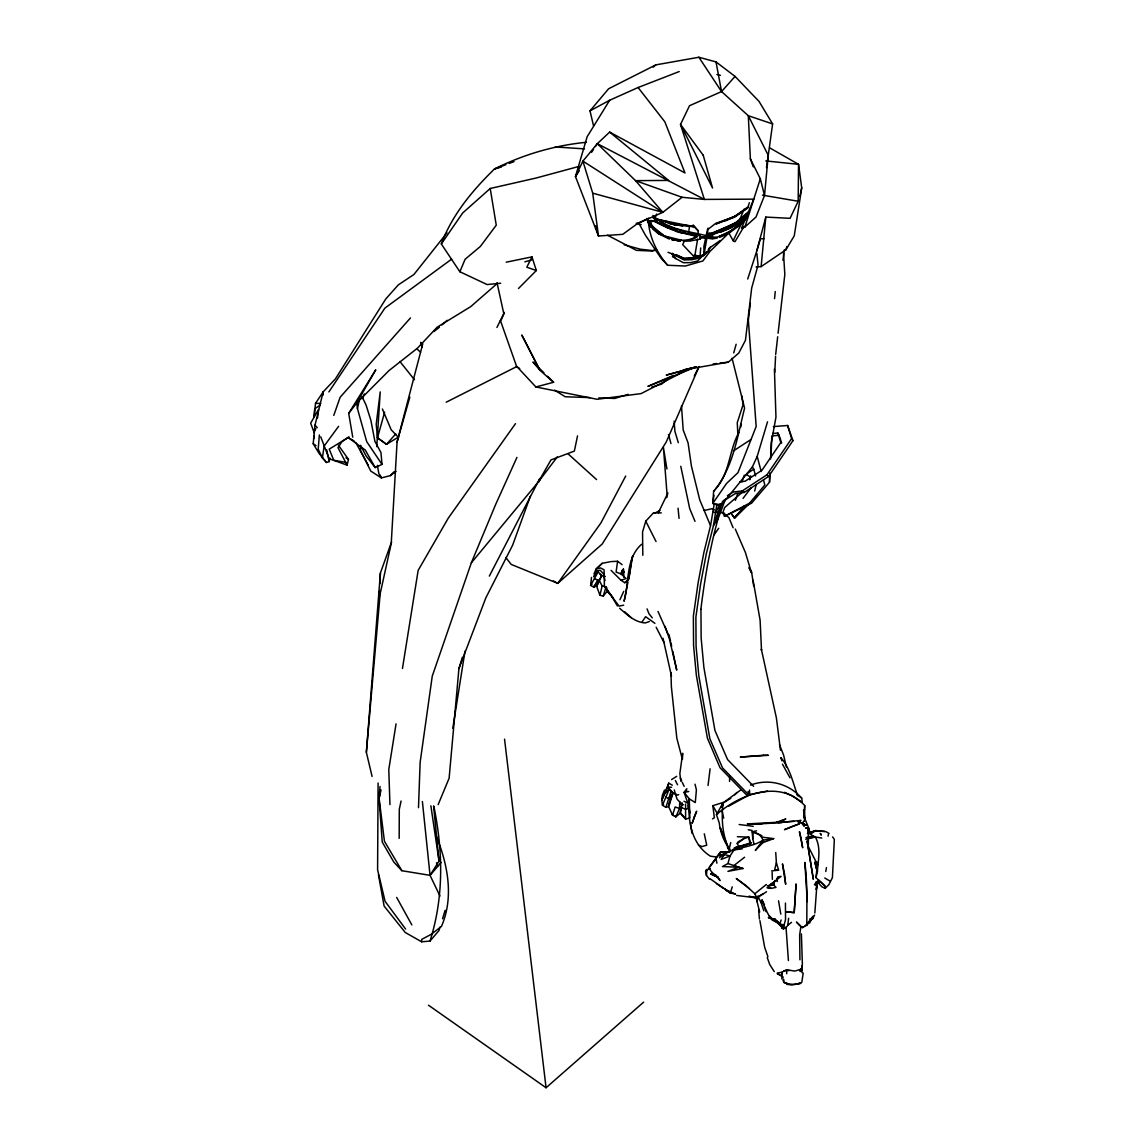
<?xml version="1.0" encoding="UTF-8"?>
<svg xmlns="http://www.w3.org/2000/svg" width="1145" height="1145" viewBox="0 0 1145 1145"><rect width="100%" height="100%" fill="white"/><g stroke="black" fill="none" stroke-linecap="round" stroke-linejoin="round"><path stroke-width="1.5" d="M814.839 912.98L816.957 884.054L815.77 885.428L816.957 884.054L816.256 889.565L817.587 881.464M399.176 838.34L399.29 809.343L401.065 800.999M378.093 783.008L377.592 869.785L385.106 901.358L405.602 929.053M781.949 979.118L781.863 975.941M808.499 835.048L807.797 828.536M747.714 279.022L756.788 250.955L765.805 217.092L790.079 218.323L798.165 201.248L798.537 164.336L769.755 147.905M715.51 856.861L710.401 856.174C690.936 843.865 687.615 820.006 689.29 798.852L684.08 792.34L686.843 788.69M689.576 818.045L685.597 819.09L680.402 813.351L682.077 802.817L680.001 813.365L675.865 816.872L672.559 815.168L668.723 806.781L673.002 793.099L667.807 786.887L668.752 783.137L672.33 785.212M729.537 781.477L729.651 776.196M446.965 232.836L413.903 274.514L398.36 284.847L385.822 298.888L335.37 378.952L323.176 391.833L315.519 403.369L314.059 417.424L314.689 408.822L319.913 405.258M679.729 801.6L679.543 808.456L675.865 816.872L675.507 815.641M804.62 820.765L804.706 805.536C780.131 778.729 739.827 794.158 716.441 814.61L719.275 822.969C720.162 831.47 723.354 839.757 727.977 846.928M742.905 491.663L724.67 507.521L722.796 512.803L724.484 516.295L751.578 503.185L769.512 482.217L769.812 473.443M418.497 807.669L420.129 762.398L432.252 676.165L471.339 562.81L495.785 504.172L516.939 457.399M378.437 874.737L384.119 906.067L405.258 932.488L421.618 941.791L429.99 941.075C444.002 897.107 443.043 851.036 433.826 806.166M777.34 878.358L777.226 881.535L777.04 878.143M753.968 843.922L752.752 838.684L753.009 831.685L756.544 830.826M421.618 941.791L421.718 939.372L431.393 934.248L441.469 926.391C454.293 896.707 447.595 863.774 435.816 834.934M770.986 457.241L771.844 436.059M379.195 599.665L379.596 590.763M379.925 583.649L380.412 572.972L391.275 542.744L397.086 441.97L422.777 343.743M769.512 482.217L769.912 473.286M770.556 458.988L771.272 442.915L775.952 417.195L774.421 369.062M800.512 971.447L801.901 970.473L802.101 966.094M774.779 372.268L775.58 356.281M322.99 395.154L323.176 391.833L315.018 425.11L313.2 443.716L318.911 453.148L326.511 462.465L329.188 461.621L329.889 458.229M767.536 421.789L757.188 456.426L752.379 466.96L721.407 504.945L718.473 505.632L712.82 503.371L713.621 491.348C733.201 467.89 737.251 436.932 744.593 408.207L732.056 358.242M801.572 970.917L801.901 966.28M764.76 906.869C765.39 908.787 773.261 926.219 774.65 918.791L780.403 924.044L784.053 925.06L785.527 919.621L785.441 903.076M700.697 247.95L700.067 256.294L693.197 255.779L682.635 244.586L684.195 241.609M756.058 266.971L761.124 266.613L765.805 217.092M757.46 897.007L757.103 901.759L759.679 911.993M804.32 810.445L804.706 805.536M372.096 776.482L366.357 752.308L380.412 572.972M319.355 434.957L318.195 449.169L322.403 457.986L326.511 462.465M439.995 896.063L430.048 875.338L401.881 870.715L393.866 862.171L382.244 842.09L379.052 798.409L380.04 786.486M697.62 239.133L694.943 255.192L693.197 255.779M698.035 234.21L698.293 230.918L693.126 224.95M376.762 446.636L380.226 391.919L376.218 424.208L377.506 437.819L386.48 444.332L398.317 437.161M665.918 807.368L668.322 806.61L670.383 799.282L671.084 791.081L665.918 807.368L662.454 805.25L661.796 800.212L662.254 795.632L664.472 790.093M366.357 752.308L380.14 593.883L391.561 542.072M462.365 657.287L458.916 668.637L449.126 778.185L438.149 804.634M698.865 57.25L721.55 91.586L748.315 115.731L750.376 158.854L760.323 178.792L753.782 199.144L741.502 228.227L744.923 226.968L756.001 217.035L764.516 195.48L768.252 155.348L772.617 123.918L759.006 101.375L735.047 76.4L716.026 61.916L698.865 57.25L655.827 64.879L608.61 88.766L590.004 110.865L593.554 125.864M774.535 298.645L775.251 291.56M317.537 418.039L318.467 409.567L310.653 423.149L314.331 433.096M622.823 574.733L623.438 569.137L621.978 570.596L621.406 574.432M667.979 252.301L684.123 258.255L694.185 257.611L703.388 255.907L708.397 251.184L708.354 249.41M815.956 877.643L816.829 869.971L814.939 862.214L817.387 871.603L815.956 877.643L824.872 885.958L825.144 888.391L821.766 886.688L818.704 883.196L819.262 882.337M775.666 354.492L777.684 336.773M778.085 333.238L784.826 274.456L783.495 253.174M807.311 901.645L804.821 862.4C807.583 883.368 806.738 904.235 806.839 925.232L802.373 927.622L796.462 922.04L800.87 926.706L799.654 934.864L799.926 959.811M611.058 561.594L617.57 561.265L616.11 572.085L621.062 573.974L626.129 578.568L620.962 580.229L611.058 570.353M688.947 230.488L689.476 225.937M750.347 303.296L748.358 320.228L756.172 426.498L737.967 472.656L726.56 483.448L712.82 503.371L721.407 504.945L723.826 500.25M707.338 234.625L708.097 228.156M716.512 516.667L715.883 521.862L722.567 501.782M706.894 238.146L704.046 254.462L698.965 256.881M708.039 785.499L710.1 768.782M722.567 806.023L722.996 802.502L712.863 805.694L714.323 817.73L712.505 818.933M648.986 221.071L648.857 222.645M781.591 928.08L783.423 928.867L786.057 927.679L787.76 925.289L788.633 918.247M749.746 479.798L750.175 476.449M740.786 427.056L741.159 424.251M782.937 260.359L784.397 249.853M729.866 850.549C722.223 836.136 721.25 818.947 723.067 802.931L741.144 789.706M712.82 503.371L713.979 495.284M766.477 167.599L768.252 155.348L748.315 115.731L772.617 123.918M322.403 457.986L324.278 445.104M719.389 857.791C731.641 846.584 749.574 848.874 763.143 840.129L755.314 850.434L762.756 842.72L763.143 840.129L773.691 838.627L761.511 837.052L758.491 834.032L753.009 831.685M765.819 160.93L798.537 164.336L801.715 187.866L794.272 235.77L785.885 249.839L761.124 266.613M396.055 723.869L388.785 769.569L389.944 804.591M452.805 728.263L464.984 651.19M402.467 668.451L418.154 570.382L448.296 518.098L515.508 423.636M828.093 836.179L828.436 834.061M716.784 505.088L713.478 525.483L706.35 553.679L700.625 583.85L695.888 617.083L696.074 646.41L698.836 675.908L709.857 738.725L722.552 767.923L748.472 794.544L746.783 795.202L719.99 767.68L707.395 738.124L696.332 675.092L693.569 645.508L693.369 616.082L698.121 582.748L703.874 552.462L710.616 525.297L714.251 503.829M401.866 870.687L384.434 841.274L379.095 798.409L380.226 791.553M825.774 871.531L826.461 867.581M781.119 919.993L779.53 924.802L783.423 928.867M717.829 511.457L715.883 521.862L720.506 503.914M627.961 582.075L624.068 601.254C629.449 582.347 625.37 558.545 641.601 544.29M757.704 898.753L757.103 901.759L756.029 897.236M699.838 238.06L700.654 237.545L700.139 238.289M577.538 435.873L574.361 451.087L550.96 459.932L538.622 481.587L471.339 562.81M777.727 921.754L778.743 923.056L776.754 921.253L776.539 922.255L780.088 924.96L778.514 922.813M360.761 445.806L366.157 456.068L375.216 467.575L382.015 464.383L366.701 441.641L357.455 408.636L359.63 398.646M666.748 497.717L667.821 492.865M799.811 196.439L801.715 187.866M313.615 438.85L314.317 435.73M591.493 577.423L590.62 585.396L593.711 587.142L596.273 586.14L598.434 582.948M379.095 798.409L381.056 789.893M754.669 491.09L756.215 484.407M606.836 589.804L607.093 591.493L603.215 596.001L599.908 595.285L602.155 585.954L599.393 580.658L601.697 575.606L599.923 573.76M776.382 862.715L774.707 869.613L778.6 870.2L776.382 862.715L775.737 852.524M730.725 842.577L729.437 847.901L730.295 851.708M320.714 436.789L329.145 458.744L347.064 465.099L348.481 459.431L338.433 445.205M669.424 802.702L669.224 805.178M727.962 863.53L738.597 867.237L727.919 871.374L743.048 868.511L738.597 867.237L722.466 866.55L727.962 863.53L730.023 855.988L734.16 849.833L742.103 848.917M749.889 479.14L750.748 475.991M384.62 412.214L377.478 437.819L386.509 444.332L395.755 433.855M733.702 352.918L736.149 344.244M397.086 441.97L409.824 397.158M686.456 790.751L686.685 789.935M785.885 249.839L786.844 246.561M489.33 576.107L539.724 478.596M661.295 512.903L653.566 512.774L645.766 521.175L642.545 531.981L642.817 555.311M756.788 250.955L760.423 238.833L764.173 238.661M744.093 209.163L739.541 220.241M439.952 927.235L438.921 930.613L429.99 941.075M442.542 918.762L445.133 910.304M706.465 875.453L706.88 869.341L705.606 871.646L706.465 875.453L709.485 879.174M732.242 886.845L730.338 893L735.519 894.145L731.641 892.327M629.006 575.692L627.403 580.816L624.741 582.719L620.962 580.229M603.215 596.001L606.106 586.827M744.923 226.968L753.782 199.144L704.375 199.416L682.077 197.284L635.547 180.652L597.318 143.683L609.655 132.09L684.982 172.952L664.83 121.799L638.08 87.521L609.67 100.245L590.004 110.865M749.374 202.737L748.014 206.887L734.188 216.734L715.553 223.475L707.41 229.801L703.874 246.518L704.046 254.462M721.436 807.153L722.996 802.502M696.732 236.614C681.933 245.316 657.931 237.602 650.174 222.216C656.428 218.008 666.533 229.129 673.961 230.202C678.885 234.424 695.358 232.077 696.031 237.602L690.965 239.419M333.782 415.392L340.137 397.258L410.483 317.924M735.333 500.336L737.724 493.624M741.917 481.859L744.307 475.146M530.264 496.443L512.674 545.092L485.881 597.762L458.916 668.637M725.501 499.005L718.301 518.227L713.478 525.483M690.778 240.851L700.196 239.119L700.869 237.473M671.585 787.331L667.807 786.887L661.796 800.212L668.752 783.137M675.536 794.043L673.002 793.099L669.224 789.134L662.454 805.25L663.642 804.563M500.694 283.244L487.069 284.547L459.875 271.751L465.128 259.242L480.385 246.433L496.257 225.193L490.217 188.496L536.189 178.005L579.098 166.383M670.383 799.282L673.002 793.099M593.997 573.86L596.073 569.122L602.241 563.297L610.128 561.766M699.094 366.6L666.233 442.042L602.227 543.989L557.744 583.363L511.214 564.428L505.847 557.529M739.326 847.715L737.223 843.564L737.881 842.076L743.964 838.569L748.816 837.124L750.819 843.979M700.196 239.119L699.81 238.246M501.195 319.927L503.857 313.93L497.002 282.629M591.965 584.351L590.62 585.396L598.105 571.885L596.316 571.069L593.597 576.779L598.105 571.885L601.697 575.606L605.319 576.479M656.743 214.043L654.825 218.28L674.119 224.076L693.727 226.137L698.293 230.918M658.26 512.845L667.077 494.669L663.399 447.251L666.92 468.963M459.875 271.751L441.312 243.957C452.132 214.816 472.441 190.471 494.454 168.988C523.236 154.575 554.409 145.401 586.469 142.281M538.737 482.002L540.211 478.782M362.235 398.589L364.382 393.952M619.903 599.737L623.739 591.421M540.096 478.395L538.622 481.587L557.372 456.798M744.15 226.324L734.99 241.695L733.172 240.751L741.459 223.518M594.541 585.438L593.711 587.142L597.733 580.028L599.093 580.458L601.697 575.606M599.908 595.285L596.659 586.269L599.393 580.658M496.93 327.456L504.372 312.428M708.397 251.184L710.587 246.762M596.273 586.14L599.093 580.458M506.204 262.191L531.967 256.881L526.8 267.2L536.332 270.535L518.499 288.483M694.285 376.047L699.022 366.543M814.582 915.084L812.835 918.505L807.611 923.156L812.993 916.272L809.744 922.813L805.15 925.489M720.148 503.786L715.539 512.817L712.991 511.629M716.87 863.201L715.897 857.934L720.191 852.338L729.25 851.823L720.949 851.723L710.014 866.679M625.685 476.062L600.925 522.922L557.744 583.363L553.336 580.916M716.441 814.61L723.067 802.931L730.782 798.351M314.145 431.679L315.834 428.616M596.659 586.269L597.103 584.594M738.826 432.538C728.979 450.414 729.866 473.214 715.654 488.972M716.355 857.705L708.827 867.824L712.176 872.719M609.67 100.245L587.127 136.77L575.463 176.559L598.491 236.013L622.765 234.324L637.708 223.418L648.829 218.151M348.695 413.359L375.76 369.821L356.682 403.011L348.695 413.359L352.746 437.175M809.816 918.948L811.819 918.848L813.308 916.458M620.762 573.416L623.438 569.137L623.953 577.366M422.39 801.514L430.048 875.338L439.022 861.083L433.597 806.209M328.887 391.919L384.892 308.119L451.645 259.142M724.356 854.542L721.121 859.451L730.023 855.988L724.356 854.542L719.289 855.687L727.948 852.009M814.381 884.87L816.27 882.008L819.233 880.319L818.747 882.766L816.27 882.008L816.8 882.609M579.255 170.834L575.463 176.559L582.905 161.116L597.318 143.683L704.375 199.416L680.516 124.433L689.519 105.712L721.55 91.586L735.047 76.4M591.607 152.256L593.511 149.408M595.414 146.546L597.318 143.683M622.365 574.404L624.297 571.541L622.136 573.96M642.259 621.649L645.623 616.683L654.911 623.338M727.39 495.67L733.244 492.049L742.246 490.933L766.964 474.803L791.61 438.578L787.631 425.482L773.433 426.598M722.538 501.524L735.476 493.495L744.207 492.422L768.567 476.506L792.941 440.682L787.631 425.482M441.312 243.957L462.68 212.984L490.217 188.496M802.373 927.622L803.031 926.677M713.95 535.001L718.702 528.289M323.906 446.378L338.605 426.312M806.839 925.232L806.695 923.571M743.048 498.404L751.149 487.641M746.569 216.491L745.724 217.607L746.239 217.006M706.608 251.7L697.634 260.974L690.621 262.62L683.436 262.706L675.707 258.584L671.657 253.832M664.458 225.994L659.635 223.676M744.565 505.632L734.718 518.027L732.084 514.949M742.833 220.942L744.407 218.981L742.003 221.643M776.396 822.296L785.813 818.99L778.228 822.697L800.97 820.378L797.908 821.58L802.359 823.069L804.72 820.206M746.44 218.18L740.801 224.434L728.621 233.48M708.025 236.099L707.252 236.872L708.397 238.332L709.227 237.344M430.062 875.31L441.183 862.385M741.688 219.482L746.454 214.043M744.593 219.668L746.354 217.707M748.587 212.068C737.766 225.064 720.835 228.914 706.136 235.598C687.859 231.018 666.834 229.487 652.865 215.417M782.393 926.835L784.053 925.06L780.904 926.319L786.057 927.679L788.418 960.569M729.666 232.22L710.029 251.356L702.901 260.945L685.368 266.041L667.649 265.254L661.195 258.412L645.394 235.183L638.681 222.96M734.775 794.802L737.022 792.426M747.628 212.483L735.691 222.76L711.374 233.666M360.46 445.319L360.618 450.6L370.737 471.053L381.371 477.909L390.302 475.633L393.937 471.84M745.366 215.875L748.601 212.612M664.172 794.215L669.224 789.134M825.144 888.391L828.88 884.641L832.401 877.657L834.347 839.385L832.587 836.909M749.574 503.385L734.718 518.027L731.283 513.418M754.512 498.504L756.988 496.057M733.916 517.769L741.402 510.67M740.815 222.946L728.492 232.564L717.285 237.087L712.39 237.215L712.376 235.14L711.947 236.858L712.991 237.33M747.27 215.374L742.447 219.94L744.093 218.409M602.241 563.297L596.073 569.122L600.495 567.92L604.088 569.824L604.417 586.569L619.059 606.091L623.681 605.19M701.67 255.822L699.266 258.083L691.823 259.715L684.08 259.929L676.151 255.865M705.606 871.646L706.393 870.93M439.437 327.241L433.984 331.549M441.999 324.922L447.122 320.285M777.641 876.927L781.105 876.369L768.338 886.115L773.505 884.827L774.822 880.605L773.505 884.827L776.038 887.404L771.258 888.363L767.007 887.676M653.194 67.183L655.827 64.879M428.488 1005.224L546.065 1087.75L643.619 1002.133M497.116 283.588L470.652 306.688L437.147 327.198L417.524 348.123L389.071 370.508L356.682 403.011L357.455 408.636M743.449 219.511L746.654 216.706M742.561 220.727L746.511 217.335M734.618 228.256L737.094 226.123M713.621 491.348L714.666 490.446M696.489 366.844L683.193 369.992L728.363 362.163L738.783 353.046L745.438 340.351L751.678 288.068L758.047 265.082L756.874 253.46M766.506 891.74L756.945 897.938L754.827 893.773L766.349 884.441M801.901 970.473L801.071 969.328L794.759 971.06L786.443 969.743L782.049 972.205L781.82 974.91L782.049 972.205L777.426 972.964M624.741 582.719L628.133 580.057M667.091 379.811L661.624 384.09L651.577 387.167M637.708 223.418L662.855 212.34L682.077 197.284M787.76 925.289L791.51 922.355M744.579 857.247L733.859 865.606L743.048 868.511M739.398 220.727L741.946 218.824M737.824 223.404L740.142 221.672M701.556 237.888L705.635 238.031L710.63 236.342L708.025 237.902L708.927 237.702M709.571 237.13L710.63 236.342M737.223 843.564L743.964 838.569M390.302 475.633L396.027 471.397M736.421 227.426L739.498 225.179M736.679 224.277L732.428 226.753L740.629 221.529M747.155 208.304L734.704 217.178L716.069 223.919L735.391 216.047L748.544 207.331M741.946 220.098L735.233 224.406M348.924 436.86L341.997 441.626L337.975 447.581L347.064 465.099M708.912 248.336L720.262 240.522M712.104 234.339L725.128 229.787M746.597 473.887L753.753 469.178L752.379 466.96M733.358 450.987L750.862 439.551M732.6 229.887L719.461 236.5M735.534 224.792L739.412 222.302M671.6 779.573L676.695 776.324M710.873 234.41L715.568 231.92M354.077 440.954L348.152 437.547L329.23 449.141L333.767 460.247L346.176 462.437M728.707 806.109L749.803 794.601L767.594 791.095M732.213 850.062L736.636 847.414L749.989 843.808L734.446 847.901L751.435 842.648M678.684 794.573L677.711 795.145L675.335 793.871L674.276 789.95M799.482 969.858L801.371 968.756L801.657 969.557L802.373 964.061L801.4 933.891M749.045 896.134L755.872 897.809L762.971 893.901M713.106 234.696L713.993 234.224M800.756 983.426L791.796 984.986L786.873 984.342M730.868 225.951L733.473 224.592M724.484 516.295L749.56 503.156L764.831 485.008L763.472 479.955M654.439 513.318L659.921 510.47M691.236 367.817L641.057 393.622L597.075 399.276L535.903 386.967L516.438 366.085M446.192 402.21L516.681 366.615L519.716 368.504M704.619 254.018L700.067 256.294L694.943 255.192M731.211 227.34L715.239 233.68M799.782 971.103L801.572 970.244L801.071 969.328M725.572 220.756L736.822 215.303M732.313 227.268L720.706 232.149M729.938 228.012L720.205 231.905M726.359 234.596L719.504 237.373M673.575 375.317L647.927 386.38L696.36 366.815L666.204 375.116L696.418 367.101M678.384 373.241L681.59 371.853M651.677 220.785L650.346 221.343L650.603 223.847M809.286 833.174L815.569 830.554L826.046 831.699L829.052 833.431M724.613 228.642L729.565 226.638M809.171 833.259L814.968 830.969L824.701 831.37M638.08 87.521L679.228 71.548M505.89 164.68L494.454 168.988L501.238 167.055M509.153 163.449L514.048 161.617M706.107 870.1L710.344 868.511M699.094 235.77L702.386 237.33L709.757 236.213M762.756 842.72L773.691 838.627M655.885 249.481L652.736 250.598L640.284 249.195L624.225 244.801M547.539 376.319L553.607 382.273L535.903 386.967M807.425 833.288L815.569 830.554L810.402 834.304L815.383 837.038L821.781 838.011M750.476 785.098C768.696 778.228 788.891 783.566 801.686 798.108L802.216 802.001M811.819 918.848L812.835 918.505L811.433 918.963M649.301 621.592L645.222 622.937C634.96 622.322 627.016 614.679 619.631 608.267M681.647 807.797L679.543 808.456L675.135 806.982L672.559 815.168L672.33 813.737M628.147 394.338L614.765 398.446L598.849 397.902M708.125 237.43L708.855 237.23M524.825 261.833L531.652 259.944M717.3 238.031L712.605 238.876M704.232 510.455L711.575 508.809L714.537 509.954M734.446 847.901L736.636 847.414M805.694 839.213L815.383 837.038C821.294 848.073 818.145 859.967 817.387 871.603L814.939 862.214M699.795 257.496L684.61 259.357L676.366 255.364M596.316 571.069L600.223 570.253L603.458 573.831L605.018 580.572M806.023 837.539L812.821 836.165M656.686 250.025L651.734 251.027L636.434 250.354L607.594 235.24M688.789 791.524L684.08 792.34L689.161 806.982M783.881 970.731L789.392 970.516M798.437 983.555L799.625 983.355M767.279 885.872L773.505 884.827L771.272 883.453M708.011 236.872L709.843 236.614M739.856 481.859L745.166 481.201L762.026 470.194L780.79 442.614L777.884 433.053L772.66 433.468M713.22 363.91L716.584 363.523M719.947 363.122L728.363 362.163M761.883 823.956L747.299 823.899L793.929 821.394M771.615 870.901L778.6 870.2M807.411 837.782L815.383 837.038M774.321 921.31L775.924 921.167L771.043 917.947M755.328 824.128L781.978 822.611M649.816 220.67L651.82 220.513M772.517 435.844L779.273 435.315L777.884 433.053M690.12 241.008L683.264 241.251M752.752 838.684L752.15 831.842L754.083 831.728M720.191 852.338L729.25 851.823M709.528 237.716L710.344 237.688M704.561 237.816L706.708 237.759M691.823 258.527L684.309 258.655L676.351 254.677M711.889 238.847L708.397 238.332M788.49 984.199L784.84 982.739M315.519 403.369L320.772 403.441M590.004 397.601L565.229 396.757L554.609 390.159M737.337 836.694L748.816 837.124L749.846 843.021M699.667 238.589L700.425 238.618M555.253 146.946L584.48 148.879M671.972 239.749L680.33 241.094M677.64 240.851L680.488 241.137M755.872 897.809L756.945 897.938L753.639 897.15M736.693 895.447L756.945 897.938M739.155 824.514L753.224 826.304M781.62 927.035L786.057 927.679M681.175 240.135L665.474 236.242M694.657 233.938L695.845 234.124M702.787 236.886L704.662 237.201M762.427 195.151L798.165 201.248M768.095 887.819L771.258 888.363M682.692 225.994L669.038 223.59L666.762 221.286M673.317 224.377L677.869 225.179M686.742 233.795L689.147 234.267M694.471 235.226L678.956 231.805L666.805 227.111M748.243 829.767L752.179 830.497M689.047 232.449L691.866 233.007M687.601 233.337L700.239 235.469M672.144 239.792L674.777 240.364M716.942 74.554L720.42 75.327M602.155 585.954L604.789 586.541M695.001 233.609L697.047 234.267M710.959 237.945L712.448 238.303M679.615 232.249L697.534 236.7M662.855 212.34L582.905 161.116L592.724 193.176L662.855 212.34L635.547 180.652L668.58 180.409L609.655 132.09M636.191 223.189L641.2 224.577M774.034 919.192L768.309 917.574L773.09 919.292M802.359 823.069L806.624 825.373L802.43 824.142L804.205 826.49M676.337 229.043L684.81 231.591M722.796 512.803L724.67 513.375M680.416 803.847L683.551 804.806M672.444 256.823L675.393 257.74M676.91 229.93L668.752 227.039M676.595 230.374L662.511 224.678M779.845 974.61L777.183 973.622L783.352 977.229M617.57 561.265L622.078 564.642M681.948 807.812L685.984 809.358L689.09 808.184L690.006 812.95M718.988 511.672L723.44 513.389L728.878 517.554L733.129 527.745M669.381 239.09L658.461 233.737L652.664 228.986M752.15 831.842L761.897 835.664M653.609 221.128L657.344 222.602M594.956 578.912L597.733 580.028M698.407 845.11L701.957 846.584L706.737 845.225L704.275 833.789M667.478 225.465L674.634 228.542M797.908 821.58L806.624 825.373M784.454 792.311L792.097 795.746L800.885 801.7M730.31 891.712L724.985 889.279L730.338 893L710.129 878.759M667.506 227.841L657.101 222.846M660.307 222.044L666.032 224.792M647.97 219.282L646.725 218.466M683.98 801.257L686.885 802.688M783.824 982.095C789.191 984.9 796.419 985.101 801.786 982.353L803.203 973.064M711.346 233.465L709.227 232.864L709.428 235.927M657.488 232.936L660.493 234.61M824.758 878.015L829.653 880.863M665.732 796.992L668.794 798.781M774.492 921.038L776.539 922.255L774.65 918.791M746.411 474.531L750.648 477.179M663.227 235.011L652.464 226.438M345.947 457.771L348.481 459.431M716.441 883.625L723.554 888.348M711.99 872.375L717.987 877.27L720.033 880.577L715.324 874.623M313.2 443.716L316.034 445.648M348.152 437.547L365.327 450.114L375.216 467.575M796.605 794.329L801.686 798.108M742.246 490.933L744.207 492.422M655.183 220.327L656.328 221.2M749.317 888.634L736.292 878.53L745.767 885.386L754.827 893.773M657.044 221.271L652.979 217.736M824.872 885.958L820.178 881.306M553.607 382.273L539.968 370.307L532.969 362.049L543.889 372.755M568.049 453.835L596.574 479.583M624.855 611.888L631.239 617.713M768.968 915.571L770.771 917.231M416.608 348.581L420.53 352.202M753.61 786.314L727.576 759.564L714.952 730.496L703.889 667.478L701.141 638.023L700.94 609.326M680.473 802.717L677.153 799.282L675.335 793.871M398.575 437.519L391.189 429.79L382.401 409.023M766.964 474.803L768.567 476.506M652.564 228.385L649.558 224.806M315.018 425.11L317.251 427.7M724.728 888.506L726.56 890.696M399.934 361.548L414.447 379.711M652.264 617.856L648.957 613.677L647.054 608.882M667.649 265.254C656.743 252.687 649.158 236.972 648.342 220.169M776.754 921.253L779.53 924.802M680.774 813.208L685.597 819.09L685.583 804.048M651.634 227.311L649.673 224.506M650.403 226.309L647.913 222.345M650.417 226.166L651.39 227.54M729.508 850.191L727.461 847.286L729.68 851.078M684.166 786.329L682.234 782.307M774.263 971.618L769.712 964.491L767.264 957.563M791.61 438.578L792.941 440.682M675.707 258.584L672.587 253.317M747.986 791.553L749.803 794.601L749.46 790.079M611.945 596.731L617.456 606.006M748.973 567.376L751.578 571.899L753.753 586.34M712.863 805.694L717.6 814.124M435.672 837.095L439.007 843.049M728.95 233.179L733.172 240.751M656.042 541.556L645.766 521.175M396.685 897.451L411.856 924.931M782.45 764.144L789.964 777.77M355.666 442.371L368.246 465.256M728.664 848.975L720.234 827.692L725.415 840.788M749.245 568.507L751.506 572.801L745.395 552.477L735.29 529.062M656.171 627.274L664 642.545M379.925 475.06L381.371 477.909L378.852 473.601L377.363 465.385M764.474 904.779L761.926 899.741L766.034 911.62M675.378 780.532L677.525 784.783M782.98 980.335L784.182 982.768M761.511 837.052L763.6 841.332M757.875 896.12L761.625 903.82L761.353 901.115M362.078 396.571L366.157 405.301L370.865 420.258L374.887 441.254L380.956 452.576L382.015 464.383M658.003 611.459L667.979 633.929M420.888 342.427L422.276 345.633M680.345 777.827L681.604 780.818M695.001 521.361L689.705 508.595L680.774 466.273M809.1 828.966L803.633 815.712L804.863 820.106M783.409 979.032L783.996 980.449M779.473 744.651L783.609 755.113L786.343 766.892M436.517 862.757L437.762 866.021M710.458 525.512L699.738 499.878L691.423 466.13L688.088 442.972L683.193 429.962L681.475 405.917M750.376 158.854L753.31 166.869M500.379 320.414L516.681 366.615M781.935 760.838L780.818 757.604C790.15 768.238 792.927 782.794 797.693 795.761M664.987 626.215L669.467 639.11L676.724 670.083L672.745 651.305M767.937 956.733L764.645 947.201L759.908 920.637M810.145 832.987L808.499 828.178L805.851 828.05L808.499 828.178L808.327 846.541L817.63 864.933L816.628 861.756M761.611 904.264L763.815 910.762M420.687 342.455L422.262 347.293M531.967 256.881L536.332 270.535M779.745 436.889L781.649 443.144M678.312 442.671L674.935 431.465L674.133 421.174M595.6 225.851L598.491 236.013L592.724 193.176M753.753 469.178L755.6 475.962M668.494 434.513L670.97 443.616M757.188 456.426L761.225 471.554M760.323 178.792L764.516 195.48M663.027 638.323L671.5 676.194M647.426 220.556L647.698 221.658M668.981 634.659L670.569 641.057M695.001 784.182L696.403 789.878L695.287 802.573L689.29 798.852L689.834 817.716M606.578 587.299L607.351 590.663M722.023 810.603L723.712 818.145M670.927 642.774L671.657 646.181M326.711 449.942L329.188 461.621M801.572 970.244L802.072 972.706M716.026 61.916L721.55 91.586M753.081 580.229L760.108 620.189L761.511 650.231L761.368 649.258L776.396 717.944L780.461 750.233M778.557 900.829L780.79 914.125M741.788 395.826L743.091 404.657L737.265 422.662L737.867 434.943M430.878 805.808L439.022 861.083M805.049 819.906L803.604 809.916L803.947 815.154M690.521 822.854L691.881 833.131M680.817 781.234L679.844 773.562L682.663 753.281L682.42 759.407L676.824 738.21L671.371 686.656L670.956 672.659M504.544 739.155L546.065 1087.75M678.055 508.151L679.042 518.341M758.648 909.974L759.407 919.02M709.313 234.281L709.413 235.755M687.902 805.321L688.016 807.869M786.629 971.218L786.729 973.708M772.116 872.29L772.374 879.36M700.897 609.212A543.045 144.227 83 0 1 718.258 518.112M796.047 884.183L794.201 912.637L785.799 911.749L794.201 912.637L796.047 884.183M631.31 561.58L628.777 579.184L632.627 556.126L631.31 561.58M694.414 816.514L692.167 823.226L696.661 811.175L694.414 816.514M744.98 845.525L745.696 845.053L744.98 845.525M791.71 826.604L784.497 829.681L799.382 823.827L791.71 826.604M763.429 755.271L740.328 757.045L768.395 755.285L763.429 755.271M694.314 226.839L674.691 224.763L655.398 218.967L694.314 226.839M717.987 877.27L710.716 873.936L717.987 877.27M612.647 597.318L607.465 591.579L607.236 589.861L612.647 597.318M703.216 155.248L680.516 124.433L712.533 187.995L703.216 155.248M820.908 834.347L820.221 833.317L821.266 835.149L820.908 834.347M539.968 370.307L521.891 335.227L539.968 370.307M801.156 838.741L799.439 831.685L802.674 847.772L801.156 838.741M813.308 879.16L807.153 841.088L813.308 879.16M784.511 873.95L782.45 863.874L785.67 884.284L784.511 873.95"/></g></svg>
